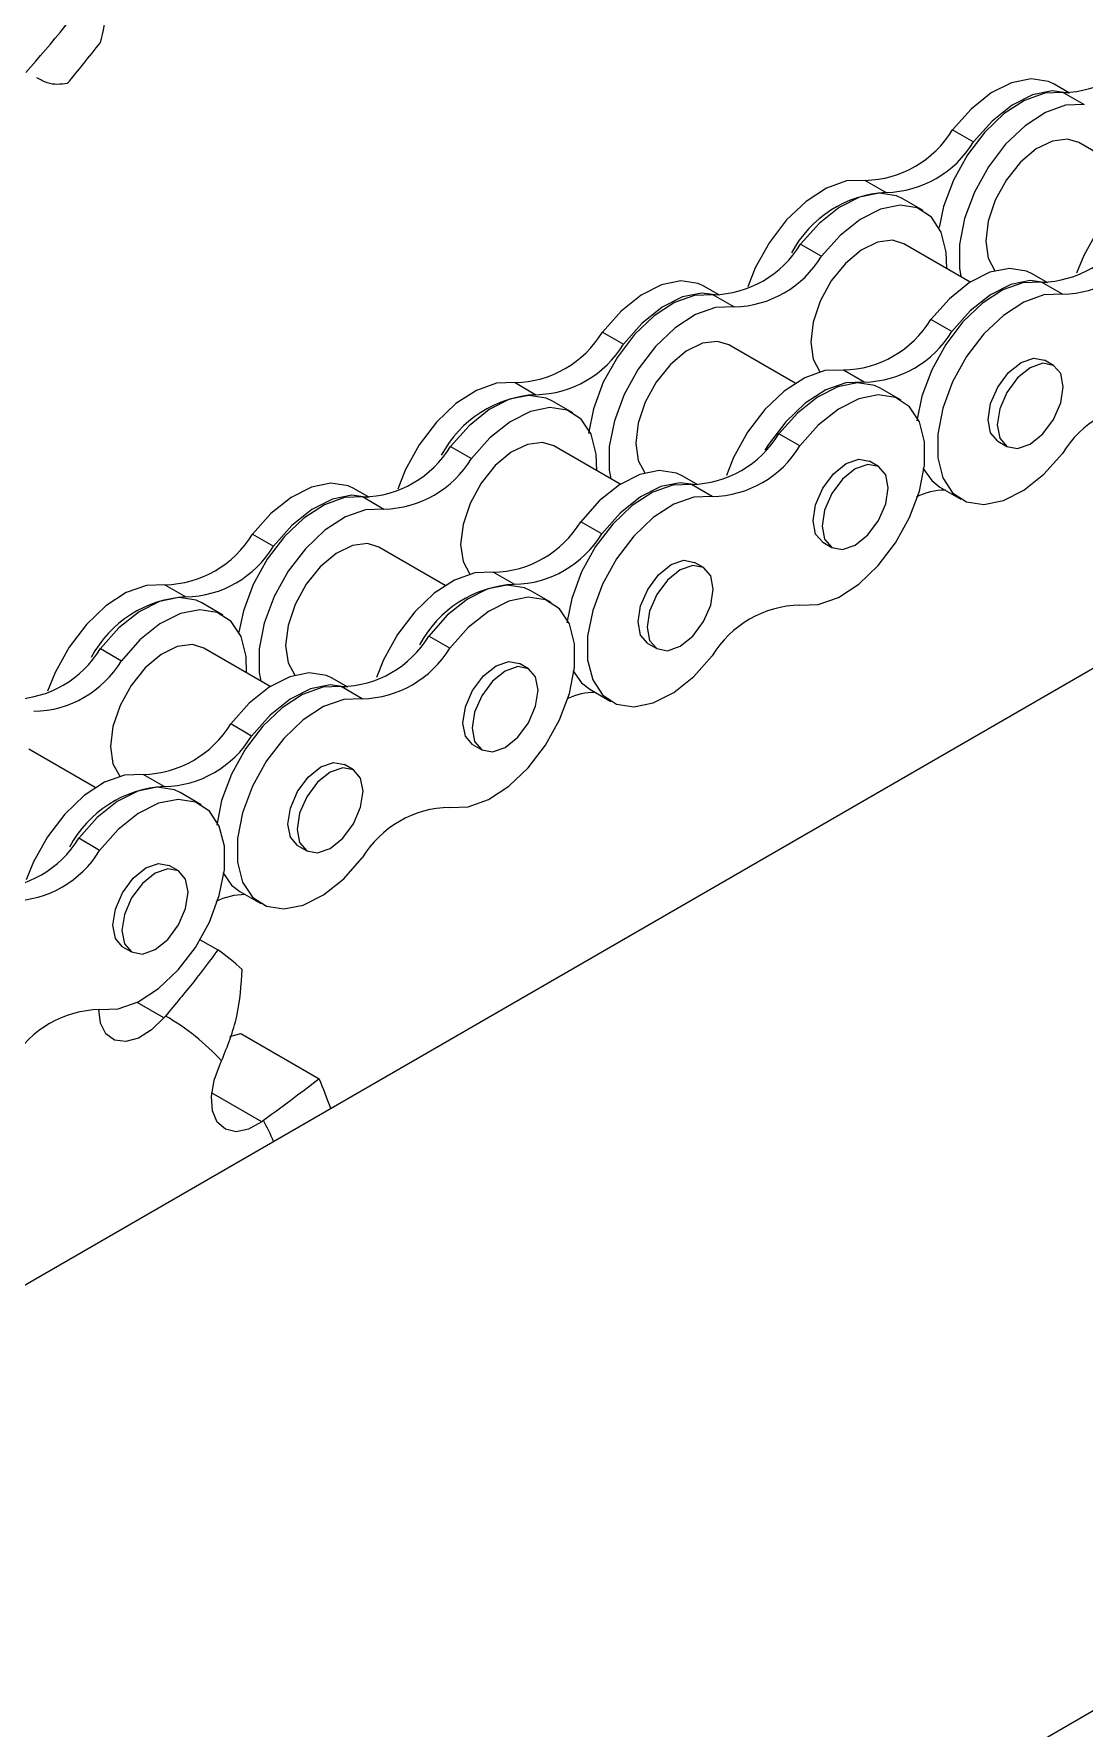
# Model space of a CAD drawing. Header units: metres. Extents: x 0 to 21025, y 0 to 14850.
# Drawn here: x 12585.7 to 12639.6, y 5154.3 to 5241.2 of the extents above; entities that cross this region are included whole.
import ezdxf

# ---------------------------------------------------------------- set-up
doc = ezdxf.new("R2010")
doc.units = ezdxf.units.M
doc.header["$LTSCALE"] = 25
doc.layers.add('SL4', color=4, linetype='Continuous')

msp = doc.modelspace()

# ---------------------------------------------------------------- linework, layer by layer
at = {"layer": 'SL4'}
for p, q in [((12230.818, 4972.404), (13167.717, 5513.264)), ((12277.116, 4945.677), (13214.015, 5486.537)), ((12638.861, 5238.135), (12638.062, 5238.597)), ((12638.529, 5238.163), (12639.604, 5237.543)), ((12632.857, 5236.254), (12633.932, 5235.633)), ((12642.746, 5233.63), (12639.339, 5235.596)), ((12628.367, 5233.662), (12629.441, 5233.041)), ((12631.338, 5232.11), (12630.264, 5232.73)), ((12625.059, 5230.387), (12626.134, 5229.767)), ((12633.765, 5228.446), (12630.358, 5230.412)), ((12637.745, 5228.411), (12636.946, 5228.873)), ((12620.901, 5227.767), (12620.101, 5228.229)), ((12620.569, 5227.795), (12621.643, 5227.174)), ((12638.488, 5227.819), (12637.413, 5228.439)), ((12632.816, 5225.909), (12631.741, 5226.53)), ((12614.896, 5225.885), (12615.971, 5225.265)), ((12624.785, 5223.261), (12621.378, 5225.228)), ((12638.038, 5224.176), (12637.573, 5224.445)), ((12628.326, 5223.317), (12627.251, 5223.937)), ((12610.406, 5223.293), (12611.481, 5222.673)), ((12630.223, 5222.385), (12629.148, 5223.006)), ((12613.378, 5221.741), (12612.303, 5222.362)), ((12607.098, 5220.019), (12608.173, 5219.398)), ((12615.805, 5218.077), (12612.398, 5220.044)), ((12625.018, 5220.042), (12623.943, 5220.663)), ((12635.174, 5220.29), (12635.64, 5220.021)), ((12629.058, 5218.992), (12628.592, 5219.26)), ((12619.785, 5218.043), (12618.985, 5218.504)), ((12602.94, 5217.399), (12602.141, 5217.86)), ((12602.608, 5217.427), (12603.683, 5216.806)), ((12620.528, 5217.45), (12619.453, 5218.071)), ((12632.208, 5217.936), (12633.283, 5217.316)), ((12614.855, 5215.541), (12613.78, 5216.161)), ((12596.936, 5215.517), (12598.011, 5214.897)), ((12606.825, 5212.893), (12603.418, 5214.86)), ((12626.194, 5215.106), (12626.66, 5214.837)), ((12620.078, 5213.807), (12619.612, 5214.076)), ((12610.365, 5212.949), (12609.29, 5213.569)), ((12592.446, 5212.925), (12593.52, 5212.304)), ((12612.262, 5212.017), (12611.187, 5212.638)), ((12595.417, 5211.373), (12594.343, 5211.993)), ((12589.138, 5209.65), (12590.213, 5209.03)), ((12597.844, 5207.709), (12594.437, 5209.676)), ((12607.057, 5209.674), (12605.982, 5210.294)), ((12617.214, 5209.922), (12617.679, 5209.653)), ((12611.098, 5208.623), (12610.632, 5208.892)), ((12601.824, 5207.674), (12601.025, 5208.136)), ((12602.567, 5207.082), (12601.492, 5207.702)), ((12614.248, 5207.568), (12615.323, 5206.947)), ((12596.895, 5205.172), (12595.82, 5205.793)), ((12588.864, 5202.525), (12585.457, 5204.491)), ((12608.234, 5204.738), (12608.699, 5204.469)), ((12602.117, 5203.439), (12601.652, 5203.708)), ((12592.405, 5202.58), (12591.33, 5203.201)), ((12594.302, 5201.649), (12593.227, 5202.269)), ((12589.097, 5199.306), (12588.022, 5199.926)), ((12599.253, 5199.553), (12599.719, 5199.285)), ((12593.137, 5198.255), (12592.671, 5198.524)), ((12596.287, 5197.199), (12597.362, 5196.579)), ((12594.252, 5194.727), (12595.163, 5194.201)), ((12590.273, 5194.369), (12590.739, 5194.1)), ((12592.395, 5190.719), (12591.016, 5191.515)), ((12595.782, 5189.773), (12596.335, 5189.912)), ((12596.335, 5189.912), (12600.356, 5187.591)), ((12597.413, 5185.39), (12594.844, 5186.873))]:
    msp.add_line(p, q, dxfattribs=at)
at = {"layer": 'SL4', "flags": 128}
for points in [[(12638.529, 5238.163), (12637.58, 5238.132), (12636.549, 5237.764), (12635.501, 5237.084), (12634.503, 5236.134), (12633.617, 5234.973), (12632.898, 5233.675), (12632.392, 5232.321), (12632.16, 5231.238)], [(12638.062, 5238.597), (12637.769, 5238.735), (12636.883, 5238.873), (12635.885, 5238.67), (12634.837, 5238.141), (12633.806, 5237.319), (12632.857, 5236.254)], [(12638.779, 5238.138), (12637.958, 5238.252), (12636.959, 5238.05), (12635.912, 5237.521), (12634.881, 5236.698), (12633.932, 5235.633)], [(12639.604, 5237.543), (12638.654, 5237.511), (12637.624, 5237.144), (12636.576, 5236.464), (12635.578, 5235.513), (12634.691, 5234.352), (12633.973, 5233.054), (12633.467, 5231.7), (12633.206, 5230.375), (12633.206, 5229.163), (12633.28, 5228.726)], [(12639.339, 5235.596), (12638.759, 5235.775), (12637.982, 5235.679), (12637.15, 5235.271), (12636.336, 5234.586), (12635.613, 5233.687), (12635.045, 5232.653), (12634.683, 5231.575), (12634.559, 5230.55)], [(12645.211, 5234.306), (12644.262, 5234.274), (12643.231, 5233.907), (12642.183, 5233.227), (12641.185, 5232.276), (12640.299, 5231.115), (12639.58, 5229.817), (12639.213, 5228.903)], [(12628.367, 5233.662), (12627.417, 5233.63), (12626.386, 5233.263), (12625.339, 5232.582), (12624.34, 5231.632), (12623.454, 5230.471), (12622.735, 5229.173), (12622.349, 5228.203)], [(12630.264, 5232.73), (12629.971, 5232.868), (12629.085, 5233.006), (12628.087, 5232.804), (12627.039, 5232.275), (12626.008, 5231.452), (12625.059, 5230.387)], [(12632.559, 5229.142), (12632.532, 5229.986), (12632.271, 5231.009), (12631.765, 5231.779), (12631.046, 5232.248), (12630.16, 5232.385), (12629.161, 5232.183), (12628.114, 5231.654), (12627.083, 5230.831), (12626.134, 5229.767)], [(12630.358, 5230.412), (12629.779, 5230.591), (12629.002, 5230.495), (12628.169, 5230.086), (12627.356, 5229.402), (12626.633, 5228.503), (12626.065, 5227.469), (12625.703, 5226.391), (12625.578, 5225.366)], [(12634.559, 5230.55), (12634.683, 5229.669), (12635.028, 5229.029)], [(12636.946, 5228.873), (12636.653, 5229.011), (12635.767, 5229.148), (12634.769, 5228.946), (12633.721, 5228.417), (12632.69, 5227.594), (12631.741, 5226.53)], [(12620.569, 5227.795), (12619.619, 5227.764), (12618.588, 5227.396), (12617.541, 5226.716), (12616.542, 5225.765), (12615.656, 5224.604), (12614.937, 5223.306), (12614.432, 5221.952), (12614.177, 5220.69)], [(12620.101, 5228.229), (12619.809, 5228.367), (12618.922, 5228.504), (12617.924, 5228.302), (12616.877, 5227.773), (12615.846, 5226.95), (12614.896, 5225.885)], [(12620.819, 5227.769), (12619.997, 5227.884), (12618.999, 5227.682), (12617.951, 5227.152), (12616.92, 5226.33), (12615.971, 5225.265)], [(12637.413, 5228.439), (12636.464, 5228.408), (12635.433, 5228.04), (12634.385, 5227.36), (12633.387, 5226.409), (12632.501, 5225.249), (12631.782, 5223.95), (12631.276, 5222.596), (12631.022, 5221.335)], [(12638.488, 5227.819), (12637.539, 5227.787), (12636.508, 5227.42), (12635.46, 5226.739), (12634.462, 5225.789), (12633.576, 5224.628), (12632.857, 5223.33), (12632.351, 5221.976), (12632.09, 5220.651), (12632.09, 5219.439), (12632.351, 5218.416), (12632.857, 5217.646), (12633.576, 5217.177), (12634.462, 5217.04), (12635.46, 5217.242), (12636.508, 5217.771), (12637.539, 5218.594), (12638.488, 5219.659)], [(12637.663, 5228.414), (12636.842, 5228.528), (12635.844, 5228.326), (12634.796, 5227.797), (12633.765, 5226.974), (12632.816, 5225.909)], [(12621.643, 5227.174), (12620.694, 5227.143), (12619.663, 5226.776), (12618.616, 5226.095), (12617.617, 5225.145), (12616.731, 5223.984), (12616.012, 5222.686), (12615.506, 5221.332), (12615.245, 5220.007), (12615.245, 5218.795), (12615.319, 5218.357)], [(12621.378, 5225.228), (12620.798, 5225.407), (12620.021, 5225.311), (12619.189, 5224.902), (12618.375, 5224.218), (12617.652, 5223.319), (12617.085, 5222.284), (12616.723, 5221.207), (12616.598, 5220.182)], [(12625.578, 5225.366), (12625.703, 5224.485), (12626.048, 5223.845)], [(12634.678, 5221.388), (12634.807, 5222.212), (12635.174, 5223.06), (12635.724, 5223.802), (12636.374, 5224.326), (12637.023, 5224.551), (12637.573, 5224.445)], [(12635.143, 5221.119), (12635.272, 5220.445), (12635.64, 5220.021), (12636.19, 5219.914), (12636.839, 5220.14), (12637.488, 5220.664), (12638.038, 5221.406), (12638.406, 5222.254), (12638.535, 5223.078), (12638.406, 5223.753), (12638.038, 5224.176), (12637.488, 5224.283), (12636.839, 5224.057), (12636.19, 5223.533), (12635.64, 5222.791), (12635.272, 5221.943), (12635.143, 5221.119)], [(12627.251, 5223.937), (12626.301, 5223.906), (12625.27, 5223.539), (12624.223, 5222.858), (12623.225, 5221.908), (12622.338, 5220.747), (12621.62, 5219.449), (12621.252, 5218.535)], [(12610.406, 5223.293), (12609.457, 5223.262), (12608.426, 5222.894), (12607.378, 5222.214), (12606.38, 5221.264), (12605.493, 5220.103), (12604.775, 5218.805), (12604.388, 5217.834)], [(12612.303, 5222.362), (12612.011, 5222.5), (12611.124, 5222.638), (12610.126, 5222.435), (12609.079, 5221.906), (12608.048, 5221.083), (12607.098, 5220.019)], [(12628.326, 5223.317), (12627.376, 5223.286), (12626.345, 5222.918), (12625.298, 5222.238), (12624.299, 5221.287), (12623.413, 5220.126), (12623.225, 5219.828)], [(12629.148, 5223.006), (12628.856, 5223.144), (12627.969, 5223.282), (12626.971, 5223.08), (12625.923, 5222.55), (12624.892, 5221.728), (12623.943, 5220.663)], [(12625.018, 5211.883), (12625.967, 5211.914), (12626.998, 5212.281), (12628.046, 5212.962), (12629.044, 5213.912), (12629.93, 5215.073), (12630.649, 5216.371), (12631.155, 5217.725), (12631.416, 5219.05), (12631.416, 5220.262), (12631.155, 5221.285), (12630.649, 5222.055), (12629.93, 5222.524), (12629.044, 5222.661), (12628.046, 5222.459), (12626.998, 5221.93), (12625.967, 5221.107), (12625.018, 5220.042)], [(12614.598, 5218.774), (12614.571, 5219.618), (12614.31, 5220.641), (12613.804, 5221.411), (12613.086, 5221.88), (12612.199, 5222.017), (12611.201, 5221.815), (12610.153, 5221.286), (12609.123, 5220.463), (12608.173, 5219.398)], [(12635.174, 5220.29), (12635.174, 5220.29), (12634.807, 5220.713), (12634.678, 5221.388)], [(12612.398, 5220.044), (12611.818, 5220.223), (12611.041, 5220.126), (12610.209, 5219.718), (12609.395, 5219.034), (12608.672, 5218.135), (12608.105, 5217.1), (12607.742, 5216.023), (12607.618, 5214.998)], [(12616.598, 5220.182), (12616.723, 5219.301), (12617.068, 5218.66)], [(12625.697, 5216.204), (12625.826, 5217.028), (12626.194, 5217.876), (12626.744, 5218.618), (12627.393, 5219.142), (12628.042, 5219.367), (12628.592, 5219.26)], [(12626.163, 5215.935), (12626.292, 5215.26), (12626.66, 5214.837), (12627.21, 5214.73), (12627.859, 5214.956), (12628.508, 5215.48), (12629.058, 5216.222), (12629.426, 5217.069), (12629.555, 5217.893), (12629.426, 5218.568), (12629.058, 5218.992), (12628.508, 5219.098), (12627.859, 5218.873), (12627.21, 5218.349), (12626.66, 5217.607), (12626.292, 5216.759), (12626.163, 5215.935)], [(12618.985, 5218.504), (12618.693, 5218.643), (12617.807, 5218.78), (12616.808, 5218.578), (12615.761, 5218.049), (12614.73, 5217.226), (12613.78, 5216.161)], [(12619.703, 5218.045), (12618.881, 5218.16), (12617.883, 5217.957), (12616.836, 5217.428), (12615.805, 5216.605), (12614.855, 5215.541)], [(12631.336, 5218.907), (12631.782, 5218.266), (12632.208, 5217.936)], [(12602.608, 5217.427), (12601.659, 5217.395), (12600.628, 5217.028), (12599.58, 5216.347), (12598.582, 5215.397), (12597.696, 5214.236), (12596.977, 5212.938), (12596.471, 5211.584), (12596.239, 5210.502)], [(12602.141, 5217.86), (12601.848, 5217.998), (12600.962, 5218.136), (12599.964, 5217.934), (12598.916, 5217.405), (12597.885, 5216.582), (12596.936, 5215.517)], [(12602.858, 5217.401), (12602.037, 5217.515), (12601.038, 5217.313), (12599.991, 5216.784), (12598.96, 5215.961), (12598.011, 5214.897)], [(12619.453, 5218.071), (12618.503, 5218.039), (12617.472, 5217.672), (12616.425, 5216.991), (12615.427, 5216.041), (12614.54, 5214.88), (12613.822, 5213.582), (12613.316, 5212.228), (12613.061, 5210.966)], [(12620.528, 5217.45), (12619.578, 5217.419), (12618.547, 5217.051), (12617.5, 5216.371), (12616.501, 5215.421), (12615.615, 5214.26), (12614.896, 5212.961), (12614.391, 5211.607), (12614.13, 5210.283), (12614.13, 5209.071), (12614.391, 5208.048), (12614.896, 5207.278), (12615.615, 5206.809), (12616.501, 5206.672), (12617.5, 5206.874), (12618.547, 5207.403), (12619.578, 5208.226), (12620.528, 5209.29)], [(12603.683, 5216.806), (12602.733, 5216.775), (12601.703, 5216.407), (12600.655, 5215.727), (12599.657, 5214.776), (12598.77, 5213.616), (12598.052, 5212.317), (12597.546, 5210.963), (12597.285, 5209.639), (12597.285, 5208.427), (12597.359, 5207.989)], [(12626.194, 5215.106), (12626.194, 5215.106), (12625.826, 5215.529), (12625.697, 5216.204)], [(12603.418, 5214.86), (12602.838, 5215.039), (12602.061, 5214.942), (12601.229, 5214.534), (12600.415, 5213.85), (12599.692, 5212.95), (12599.124, 5211.916), (12598.762, 5210.839), (12598.638, 5209.814)], [(12607.618, 5214.998), (12607.742, 5214.117), (12608.088, 5213.477)], [(12616.717, 5211.02), (12616.846, 5211.844), (12617.214, 5212.692), (12617.764, 5213.434), (12618.413, 5213.957), (12619.062, 5214.183), (12619.612, 5214.076)], [(12617.183, 5210.751), (12617.312, 5210.076), (12617.679, 5209.653), (12618.23, 5209.546), (12618.879, 5209.772), (12619.528, 5210.295), (12620.078, 5211.038), (12620.446, 5211.885), (12620.575, 5212.709), (12620.446, 5213.384), (12620.078, 5213.807), (12619.528, 5213.914), (12618.879, 5213.689), (12618.23, 5213.165), (12617.679, 5212.423), (12617.312, 5211.575), (12617.183, 5210.751)], [(12609.29, 5213.569), (12608.341, 5213.538), (12607.31, 5213.17), (12606.262, 5212.49), (12605.264, 5211.539), (12604.378, 5210.378), (12603.659, 5209.08), (12603.292, 5208.166)], [(12592.446, 5212.925), (12591.496, 5212.893), (12590.465, 5212.526), (12589.418, 5211.846), (12588.419, 5210.895), (12587.533, 5209.734), (12586.814, 5208.436), (12586.428, 5207.466)], [(12594.343, 5211.993), (12594.05, 5212.132), (12593.164, 5212.269), (12592.166, 5212.067), (12591.118, 5211.538), (12590.087, 5210.715), (12589.138, 5209.65)], [(12611.187, 5212.638), (12610.895, 5212.776), (12610.009, 5212.913), (12609.01, 5212.711), (12607.963, 5212.182), (12606.932, 5211.359), (12605.982, 5210.294)], [(12607.057, 5201.514), (12608.007, 5201.546), (12609.038, 5201.913), (12610.085, 5202.593), (12611.083, 5203.544), (12611.97, 5204.705), (12612.688, 5206.003), (12613.194, 5207.357), (12613.455, 5208.682), (12613.455, 5209.894), (12613.194, 5210.917), (12612.688, 5211.687), (12611.97, 5212.155), (12611.083, 5212.293), (12610.085, 5212.091), (12609.038, 5211.562), (12608.007, 5210.739), (12607.057, 5209.674)], [(12596.638, 5208.405), (12596.611, 5209.249), (12596.35, 5210.273), (12595.844, 5211.043), (12595.125, 5211.511), (12594.239, 5211.649), (12593.24, 5211.447), (12592.193, 5210.917), (12591.162, 5210.095), (12590.213, 5209.03)], [(12617.214, 5209.922), (12617.214, 5209.922), (12616.846, 5210.345), (12616.717, 5211.02)], [(12594.437, 5209.676), (12593.858, 5209.855), (12593.081, 5209.758), (12592.248, 5209.35), (12591.435, 5208.665), (12590.712, 5207.766), (12590.144, 5206.732), (12589.782, 5205.654), (12589.657, 5204.629)], [(12598.638, 5209.814), (12598.762, 5208.932), (12599.107, 5208.292)], [(12607.737, 5205.836), (12607.866, 5206.66), (12608.234, 5207.507), (12608.784, 5208.25), (12609.433, 5208.773), (12610.082, 5208.999), (12610.632, 5208.892)], [(12608.202, 5205.567), (12608.331, 5204.892), (12608.699, 5204.469), (12609.249, 5204.362), (12609.898, 5204.588), (12610.547, 5205.111), (12611.098, 5205.853), (12611.465, 5206.701), (12611.594, 5207.525), (12611.465, 5208.2), (12611.098, 5208.623), (12610.547, 5208.73), (12609.898, 5208.504), (12609.249, 5207.981), (12608.699, 5207.239), (12608.331, 5206.391), (12608.202, 5205.567)], [(12601.025, 5208.136), (12600.732, 5208.274), (12599.846, 5208.412), (12598.848, 5208.209), (12597.8, 5207.68), (12596.769, 5206.858), (12595.82, 5205.793)], [(12601.743, 5207.677), (12600.921, 5207.791), (12599.923, 5207.589), (12598.875, 5207.06), (12597.844, 5206.237), (12596.895, 5205.172)], [(12613.375, 5208.538), (12613.822, 5207.898), (12614.248, 5207.568)], [(12601.492, 5207.702), (12600.543, 5207.671), (12599.512, 5207.303), (12598.464, 5206.623), (12597.466, 5205.673), (12596.58, 5204.512), (12595.861, 5203.214), (12595.355, 5201.86), (12595.101, 5200.598)], [(12602.567, 5207.082), (12601.618, 5207.05), (12600.587, 5206.683), (12599.539, 5206.003), (12598.541, 5205.052), (12597.655, 5203.891), (12596.936, 5202.593), (12596.43, 5201.239), (12596.169, 5199.914), (12596.169, 5198.702), (12596.43, 5197.679), (12596.936, 5196.909), (12597.655, 5196.441), (12598.541, 5196.303), (12599.539, 5196.505), (12600.587, 5197.034), (12601.618, 5197.857), (12602.567, 5198.922)], [(12608.234, 5204.738), (12608.234, 5204.738), (12607.866, 5205.161), (12607.737, 5205.836)], [(12589.657, 5204.629), (12589.782, 5203.748), (12590.127, 5203.108)], [(12598.757, 5200.652), (12598.886, 5201.476), (12599.253, 5202.323), (12599.803, 5203.065), (12600.453, 5203.589), (12601.102, 5203.815), (12601.652, 5203.708)], [(12599.222, 5200.383), (12599.351, 5199.708), (12599.719, 5199.285), (12600.269, 5199.178), (12600.918, 5199.403), (12601.567, 5199.927), (12602.117, 5200.669), (12602.485, 5201.517), (12602.614, 5202.341), (12602.485, 5203.016), (12602.117, 5203.439), (12601.567, 5203.546), (12600.918, 5203.32), (12600.269, 5202.797), (12599.719, 5202.054), (12599.351, 5201.207), (12599.222, 5200.383)], [(12591.33, 5203.201), (12590.38, 5203.169), (12589.349, 5202.802), (12588.302, 5202.121), (12587.304, 5201.171), (12586.417, 5200.01), (12585.699, 5198.712), (12585.331, 5197.798)], [(12593.227, 5202.269), (12592.935, 5202.407), (12592.048, 5202.545), (12591.05, 5202.343), (12590.002, 5201.814), (12588.971, 5200.991), (12588.022, 5199.926)], [(12589.097, 5191.146), (12590.046, 5191.177), (12591.077, 5191.545), (12592.125, 5192.225), (12593.123, 5193.175), (12594.009, 5194.336), (12594.728, 5195.635), (12595.234, 5196.989), (12595.495, 5198.313), (12595.495, 5199.525), (12595.234, 5200.548), (12594.728, 5201.319), (12594.009, 5201.787), (12593.123, 5201.924), (12592.125, 5201.722), (12591.077, 5201.193), (12590.046, 5200.37), (12589.097, 5199.306)], [(12599.253, 5199.553), (12599.253, 5199.553), (12598.886, 5199.977), (12598.757, 5200.652)], [(12589.776, 5195.467), (12589.905, 5196.291), (12590.273, 5197.139), (12590.823, 5197.881), (12591.472, 5198.405), (12592.121, 5198.63), (12592.671, 5198.524)], [(12590.242, 5195.199), (12590.371, 5194.524), (12590.739, 5194.1), (12591.289, 5193.994), (12591.938, 5194.219), (12592.587, 5194.743), (12593.137, 5195.485), (12593.505, 5196.333), (12593.634, 5197.157), (12593.505, 5197.832), (12593.137, 5198.255), (12592.587, 5198.362), (12591.938, 5198.136), (12591.289, 5197.612), (12590.739, 5196.87), (12590.371, 5196.023), (12590.242, 5195.199)], [(12595.415, 5198.17), (12595.861, 5197.53), (12596.287, 5197.199)], [(12590.273, 5194.369), (12590.273, 5194.369), (12589.905, 5194.792), (12589.776, 5195.467)], [(12592.395, 5190.719), (12591.76, 5190.099), (12591.088, 5189.682), (12590.438, 5189.503), (12589.866, 5189.579), (12589.42, 5189.902), (12589.139, 5190.445), (12589.048, 5191.153)], [(12597.413, 5185.39), (12596.741, 5185.015), (12596.102, 5184.883), (12595.549, 5185.005), (12595.131, 5185.372), (12594.884, 5185.951), (12594.829, 5186.693), (12594.971, 5187.533), (12595.298, 5188.4)]]:
    msp.add_lwpolyline(points, dxfattribs=at)
at = {"layer": 'SL4'}
for centre, radius, start, end in [((12542.495, 5277.569), 57.496, 318.12136, 324.2895), ((12638.419, 5243.539), 5.376, 271.17027, 328.82435), ((12537.958, 5280.12), 64.576, 320.0159, 322.39496), ((12628.257, 5239.037), 5.376, 271.17027, 328.82435), ((12629.332, 5238.416), 5.376, 271.17027, 328.82435), ((12629.759, 5227.195), 5.855, 93.11014, 152.07323), ((12620.459, 5233.17), 5.376, 271.17027, 328.82435), ((12637.304, 5233.814), 5.376, 271.17027, 328.82435), ((12638.378, 5233.194), 5.376, 271.17027, 328.82435), ((12621.534, 5232.55), 5.376, 271.17027, 328.82435), ((12627.141, 5229.313), 5.376, 271.17027, 328.82435), ((12610.296, 5228.669), 5.376, 271.17027, 328.82435), ((12611.371, 5228.048), 5.376, 271.17027, 328.82435), ((12628.216, 5228.692), 5.376, 271.17027, 328.82435), ((12611.799, 5216.826), 5.855, 93.11014, 152.07323), ((12643.088, 5216.876), 5.376, 91.17027, 148.82435), ((12602.498, 5222.802), 5.376, 271.17027, 328.82435), ((12619.343, 5223.446), 5.376, 271.17027, 328.82435), ((12620.418, 5222.825), 5.376, 271.17027, 328.82435), ((12603.573, 5222.181), 5.376, 271.17027, 328.82435), ((12632.518, 5214.289), 3.488, 90.56121, 116.02926), ((12609.18, 5218.944), 5.376, 271.17027, 328.82435), ((12592.336, 5218.3), 5.376, 271.17027, 328.82435), ((12593.411, 5217.68), 5.376, 271.17027, 328.82435), ((12610.255, 5218.324), 5.376, 271.17027, 328.82435), ((12610.683, 5207.102), 5.855, 93.11014, 152.07323), ((12593.838, 5206.458), 5.855, 93.11014, 152.07323), ((12625.128, 5206.507), 5.376, 91.17027, 148.82435), ((12584.538, 5212.433), 5.376, 271.17027, 328.82435), ((12601.383, 5213.078), 5.376, 271.17027, 328.82435), ((12602.457, 5212.457), 5.376, 271.17027, 328.82435), ((12585.613, 5211.813), 5.376, 271.17027, 328.82435), ((12614.552, 5203.963), 3.446, 90.48436, 114.6516), ((12591.22, 5208.576), 5.376, 271.17027, 328.82435), ((12592.295, 5207.955), 5.376, 271.17027, 328.82435), ((12592.722, 5196.734), 5.855, 93.11014, 152.07323), ((12607.167, 5196.139), 5.376, 91.17027, 148.82435), ((12583.422, 5202.709), 5.376, 271.17027, 328.82435), ((12584.497, 5202.089), 5.376, 271.17027, 328.82435), ((12596.597, 5193.552), 3.488, 90.56121, 116.02926), ((12587.294, 5183.074), 13.629, 48.02205, 54.73486), ((12589.207, 5185.771), 5.376, 91.17027, 148.82435), ((12610.86, 5175.05), 24.217, 139.38552, 139.68238), ((12586.39, 5180.246), 12.195, 42.69497, 60.06194), ((12571.704, 5199.731), 26.173, 334.34682, 334.6287), ((12581.146, 5179.202), 20.962, 19.14095, 23.58838), ((12607.619, 5171.397), 17.319, 125.73297, 126.10417), ((12582.499, 5177.52), 16.975, 23.86215, 27.87306)]:
    msp.add_arc(centre, radius, start, end, dxfattribs=at)
for points, knots in [([(12589.181, 5244.009), (12589.298, 5243.478), (12589.541, 5242.384), (12589.261, 5241.283), (12589.117, 5240.715)], [0, 0, 0, 0, 0.484735, 1, 1, 1, 1]), ([(12587.437, 5238.625), (12587.105, 5238.581), (12586.623, 5238.518), (12586.05, 5238.823), (12585.872, 5238.918)], [0, 0, 0, 0, 0.6884156, 1, 1, 1, 1]), ([(12595.163, 5194.201), (12594.767, 5193.67), (12593.975, 5192.609), (12592.976, 5191.412), (12592.476, 5190.814)], [0, 0, 0, 0, 0.500529, 1, 1, 1, 1]), ([(12595.353, 5188.516), (12595.656, 5189.271), (12596.261, 5190.783), (12596.36, 5192.397), (12596.41, 5193.205)], [0, 0, 0, 0, 0.49948, 1, 1, 1, 1]), ([(12600.356, 5187.591), (12599.956, 5187.282), (12599.156, 5186.664), (12598.055, 5185.858), (12597.504, 5185.456)], [0, 0, 0, 0, 0.500152, 1, 1, 1, 1])]:
    msp.add_open_spline(points, degree=3, knots=knots, dxfattribs=at)

doc.saveas('drawing.dxf')
